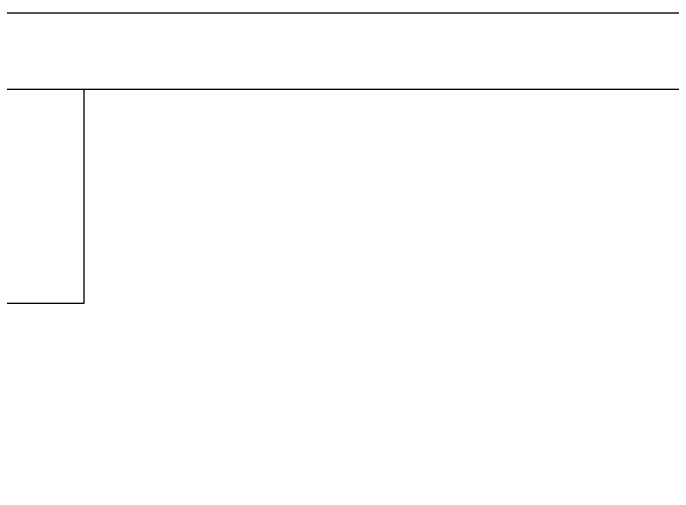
# Model space of a CAD drawing. Header units: millimetres. Extents: x 0 to 210, y 0 to 297.
# Drawn here: x 85.34 to 128.57, y 265.62 to 297 of the extents above; entities that cross this region are included whole.
import ezdxf

# ---------------------------------------------------------------- set-up
doc = ezdxf.new("R2010")
doc.units = ezdxf.units.MM
for name, color, linetype, lineweight in [('0.25-STAMP', 250, 'Continuous', 25), ('0.3-STAMP', 7, 'Continuous', 30), ('Рамка А4', 250, 'Continuous', 25)]:
    doc.layers.add(name, color=color, linetype=linetype, lineweight=lineweight)

# ---------------------------------------------------------------- blocks, each defined once
blk = doc.blocks.new('Рамка А4-вертикально')
at = {"layer": '0.25-STAMP'}
blk.add_lwpolyline([(0, 0), (210, 0), (210, 297), (0, 297), (0, 0)], dxfattribs=at)
at = {"layer": '0.3-STAMP'}
for p, q in [((90, 292), (20, 292)), ((90, 278), (90, 292)), ((20, 278), (90, 278))]:
    blk.add_line(p, q, dxfattribs=at)
blk.add_lwpolyline([(20, 5), (205, 5), (205, 292), (20, 292), (20, 5)], dxfattribs=at)

msp = doc.modelspace()

# ---------------------------------------------------------------- block references
at = {"layer": 'Рамка А4'}
msp.add_blockref('Рамка А4-вертикально', (0, 0), dxfattribs=at)

doc.saveas('drawing.dxf')
